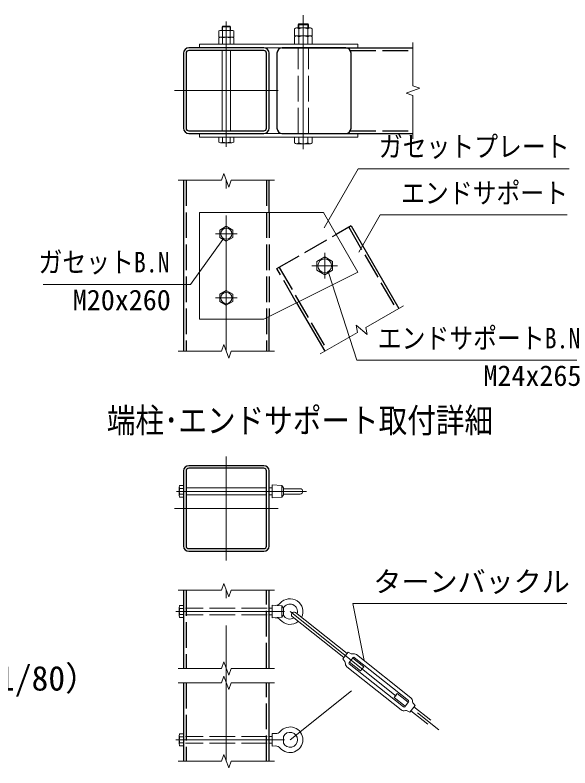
# Model space of a CAD drawing. Units: millimetres, scale not verified. Extents: x -16800 to 16800, y -11880 to 11880.
# Drawn here: x 4346 to 9535, y -6119 to 927 of the extents above; entities that cross this region are included whole.
import ezdxf
from ezdxf.enums import TextEntityAlignment as Align

# ---------------------------------------------------------------- set-up
doc = ezdxf.new("R2010")
doc.units = ezdxf.units.MM
doc.header["$LTSCALE"] = 40
doc.linetypes.add('DASHED', pattern=[7.5, 6, -1.5])
doc.linetypes.add('USER1', pattern=[50.8, 31.75, -6.35, 6.35, -6.35])
for name, color, linetype, lineweight in [('0-0_D-TTL-TXT', 7, 'Continuous', 13), ('0-1_D-STR1', 1, 'Continuous', 25), ('0-2_D-BMK', 2, 'USER1', 13), ('0-3_D-STR3', 3, 'Continuous', 13), ('0-5_D-STR-DIM', 7, 'Continuous', 13), ('0-6_D-STR-TXT', 7, 'Continuous', 13)]:
    doc.layers.add(name, color=color, linetype=linetype, lineweight=lineweight)
doc.styles.add('ＭＳ ゴシック', font='')
doc.styles.get('ＭＳ ゴシック').set_extended_font_data('MS Gothic')

msp = doc.modelspace()

# ---------------------------------------------------------------- linework, layer by layer
at = {"layer": '0-1_D-STR1'}
for p, q in [((5921.38, 571.33), (5921.38, -132.67)), ((5945.38, 571.33), (5945.38, -132.67)), ((6673.38, 619.33), (5969.38, 619.33)), ((6673.38, 595.33), (5969.38, 595.33)), ((6697.38, -132.67), (6697.38, 571.33)), ((6721.38, -132.67), (6721.38, 571.33)), ((6794.97, 571.33), (6794.97, -132.67)), ((6841.38, 619.33), (8066.52, 619.33)), ((7439.79, 619.33), (6842.97, 619.33)), ((7487.79, -132.67), (7487.79, 571.33)), ((5969.38, -156.67), (6673.38, -156.67)), ((5969.38, -180.67), (6673.38, -180.67)), ((6841.38, -180.67), (8066.52, -180.67)), ((6842.97, -180.67), (7439.79, -180.67)), ((5921.38, -619.41), (5921.38, -2219.41)), ((6721.38, -919.41), (6721.38, -619.41)), ((7487.79, -1046.21), (7349.47, -1126.07)), ((7487.79, -1046.21), (7934.2, -1819.41)), ((6979.29, -1765.46), (7241.38, -2219.41)), ((6721.38, -2219.41), (6721.38, -1894.41)), ((6673.38, -3290.4), (5969.38, -3290.4)), ((5921.38, -3338.4), (5921.38, -4042.4)), ((5945.38, -3338.4), (5945.38, -4042.4)), ((6673.38, -3314.4), (5969.38, -3314.4)), ((6697.38, -4042.4), (6697.38, -3338.4)), ((6721.38, -4042.4), (6721.38, -3338.4)), ((5969.38, -4066.4), (6673.38, -4066.4)), ((5969.38, -4090.4), (6673.38, -4090.4)), ((5921.38, -4455.11), (5921.38, -5188.44)), ((6721.38, -5188.44), (6721.38, -4455.11)), ((5921.38, -5321.78), (5921.38, -6055.11)), ((6721.38, -6055.11), (6721.38, -5321.78))]:
    msp.add_line(p, q, dxfattribs=at)
at = {"layer": '0-1_D-STR1', "linetype": 'DASHED'}
for p, q in [((7481.36, 595.33), (8066.52, 595.33)), ((7481.36, -156.67), (8066.52, -156.67)), ((5945.38, -619.41), (5945.38, -2219.41)), ((6697.38, -619.41), (6697.38, -2219.41)), ((6721.38, -919.41), (6721.38, -1894.41)), ((7467.01, -1058.21), (7913.42, -1831.41)), ((6815.76, -1434.21), (7262.17, -2207.41)), ((5945.38, -4455.11), (5945.38, -5188.44)), ((6697.38, -5188.44), (6697.38, -4455.11)), ((5945.38, -5321.78), (5945.38, -6055.11)), ((6697.38, -6055.11), (6697.38, -5321.78))]:
    msp.add_line(p, q, dxfattribs=at)
msp.add_lwpolyline([(6979.29, -1765.46), (6794.97, -1446.21), (7349.47, -1126.07)], dxfattribs=at)
at = {"layer": '0-1_D-STR1'}
for centre, radius, start, end in [((5969.38, 571.33), 48, 90, 180), ((5969.38, 571.33), 24, 90, 180), ((6673.38, 571.33), 48, 0, 90), ((6673.38, 571.33), 24, 0, 90), ((6842.97, 571.33), 48, 90, 180), ((7439.79, 571.33), 48, 0, 90), ((5969.38, -132.67), 48, 180, 270), ((5969.38, -132.67), 24, 180, 270), ((6673.38, -132.67), 24, 270, 0), ((6673.38, -132.67), 48, 270, 0), ((6842.97, -132.67), 48, 180, 270), ((7439.79, -132.67), 48, 270, 0), ((5969.38, -3338.4), 48, 90, 180), ((6673.38, -3338.4), 48, 0, 90), ((5969.38, -3338.4), 24, 90, 180), ((6673.38, -3338.4), 24, 0, 90), ((5969.38, -4042.4), 48, 180, 270), ((5969.38, -4042.4), 24, 180, 270), ((6673.38, -4042.4), 24, 270, 0), ((6673.38, -4042.4), 48, 270, 0)]:
    msp.add_arc(centre, radius, start, end, dxfattribs=at)
at = {"layer": '0-2_D-BMK'}
for p, q in [((7041.38, -329.16), (7041.38, 926.84)), ((6321.38, -307.57), (6321.38, 867.76)), ((5835.89, 219.33), (6806.88, 219.33)), ((6321.38, -2219.41), (6321.38, -619.41)), ((6321.38, -1207.51), (6321.38, -1031.31)), ((6421.38, -1119.41), (6221.38, -1119.41)), ((6409.48, -1119.41), (6233.28, -1119.41)), ((7241.38, -1299.41), (7241.38, -1539.41)), ((7241.38, -1521.8), (7241.38, -1317.03)), ((7121.38, -1419.41), (7361.38, -1419.41)), ((7343.77, -1419.41), (7139, -1419.41)), ((6321.38, -1631.31), (6321.38, -1807.51)), ((6421.38, -1719.41), (6221.38, -1719.41)), ((6409.48, -1719.41), (6233.28, -1719.41)), ((6321.38, -3204.9), (6321.38, -4175.89)), ((5855.23, -3530.4), (7069.86, -3530.4)), ((5835.89, -3690.4), (6806.88, -3690.4)), ((6321.38, -6055.11), (6321.38, -4455.11)), ((5848.93, -4655.11), (6866.97, -4655.11)), ((6917.38, -4655.11), (8426.59, -5855.95)), ((6917.38, -5855.11), (7491.23, -5398.51)), ((5848.93, -5855.11), (6866.97, -5855.11))]:
    msp.add_line(p, q, dxfattribs=at)
at = {"layer": '0-3_D-STR3'}
for p, q in [((6252.18, 719.33), (6252.18, 777.73)), ((6268.46, 783.33), (6373.31, 783.33)), ((6281.38, 817.91), (6286.8, 823.33)), ((6281.38, 783.33), (6281.38, 817.91)), ((6281.38, 817.91), (6361.38, 817.91)), ((6286.78, 719.33), (6286.78, 777.73)), ((6286.8, 823.33), (6355.97, 823.33)), ((6286.8, 783.33), (6286.8, 823.33)), ((6355.97, 783.33), (6355.97, 823.33)), ((6361.38, 817.91), (6355.97, 823.33)), ((6355.98, 719.33), (6355.98, 777.73)), ((6361.38, 783.33), (6361.38, 817.91)), ((6390.58, 777.73), (6390.58, 719.33)), ((6958.18, 731.33), (6958.18, 799.33)), ((6978.61, 807.33), (7107.32, 807.33)), ((6993.38, 836.83), (6999.88, 843.33)), ((6993.38, 807.33), (6993.38, 836.83)), ((6993.38, 836.83), (7089.38, 836.83)), ((6999.78, 731.33), (6999.78, 799.33)), ((6999.88, 843.33), (7082.89, 843.33)), ((6999.88, 807.33), (6999.88, 843.33)), ((7082.89, 807.33), (7082.89, 843.33)), ((7082.89, 843.33), (7089.38, 836.83)), ((7082.98, 731.33), (7082.98, 799.33)), ((7089.38, 807.33), (7089.38, 836.83)), ((7124.58, 799.33), (7124.58, 731.33)), ((6252.18, 719.33), (6390.58, 719.33)), ((6252.18, 655.33), (6252.18, 713.73)), ((6268.46, 719.33), (6373.31, 719.33)), ((6286.78, 655.33), (6286.78, 713.73)), ((6355.98, 655.33), (6355.98, 713.73)), ((6390.58, 713.73), (6390.58, 655.33)), ((6958.18, 731.33), (7124.58, 731.33)), ((6958.18, 655.33), (6958.18, 723.33)), ((6978.61, 731.33), (7107.32, 731.33)), ((6999.78, 655.33), (6999.78, 723.33)), ((7082.98, 655.33), (7082.98, 723.33)), ((7124.58, 723.33), (7124.58, 655.33)), ((6071.38, 655.33), (7551.38, 655.33)), ((6071.38, 655.33), (6071.38, 619.33)), ((6252.18, 655.33), (6390.58, 655.33)), ((6958.18, 655.33), (7124.58, 655.33)), ((7551.38, 655.33), (7551.38, 619.33)), ((6071.38, 619.33), (7551.38, 619.33)), ((6281.38, -156.67), (6281.38, 595.33)), ((6361.38, -156.67), (6361.38, 595.33)), ((6071.38, -180.67), (7551.38, -180.67)), ((6071.38, -216.67), (6071.38, -180.67)), ((7551.38, -216.67), (7551.38, -180.67)), ((6071.38, -216.67), (7551.38, -216.67)), ((6252.18, -216.67), (6390.58, -216.67)), ((6252.18, -263.07), (6252.18, -216.67)), ((6268.46, -268.67), (6373.31, -268.67)), ((6286.78, -263.07), (6286.78, -216.67)), ((6355.98, -263.07), (6355.98, -216.67)), ((6390.58, -263.07), (6390.58, -216.67)), ((6958.18, -216.67), (7124.58, -216.67)), ((6958.18, -268.67), (6958.18, -216.67)), ((6978.61, -276.67), (7107.32, -276.67)), ((6999.78, -268.67), (6999.78, -216.67)), ((7082.98, -268.67), (7082.98, -216.67)), ((7124.58, -268.67), (7124.58, -216.67)), ((7231.38, -919.41), (6071.38, -919.41)), ((5881.38, -3488.24), (5881.38, -3572.25)), ((5884.58, -3475), (5921.38, -3475)), ((5921.38, -3502.7), (5884.58, -3502.7)), ((5921.38, -3475), (5921.38, -3585.8)), ((5945.38, -3498.4), (6697.38, -3498.4)), ((6721.38, -3498.4), (6749.38, -3498.4)), ((6749.38, -3470.4), (6749.38, -3590.4)), ((6841.38, -3476.4), (6841.38, -3584.4)), ((6855.13, -3498.4), (6855.13, -3562.4)), ((6855.13, -3505.4), (7012.38, -3505.4)), ((5921.38, -3558.1), (5884.58, -3558.1)), ((5884.58, -3585.8), (5921.38, -3585.8)), ((5945.38, -3562.4), (6697.38, -3562.4)), ((6721.38, -3562.4), (6749.38, -3562.4)), ((6749.38, -3590.4), (6841.38, -3584.4)), ((6841.38, -3584.4), (6855.13, -3562.4)), ((6855.13, -3555.4), (7012.38, -3555.4)), ((5881.38, -4612.95), (5881.38, -4696.96)), ((5884.58, -4599.71), (5921.38, -4599.71)), ((5921.38, -4627.41), (5884.58, -4627.41)), ((5921.38, -4599.71), (5921.38, -4710.51)), ((6721.38, -4623.11), (6749.38, -4623.11)), ((6749.38, -4595.11), (6749.38, -4715.11)), ((6841.38, -4601.11), (6841.38, -4709.11)), ((6855.13, -4623.11), (6855.13, -4687.11)), ((5921.38, -4682.81), (5884.58, -4682.81)), ((5884.58, -4710.51), (5921.38, -4710.51)), ((6721.38, -4687.11), (6749.38, -4687.11)), ((6749.38, -4715.11), (6841.38, -4709.11)), ((6841.38, -4709.11), (6855.13, -4687.11)), ((6938.44, -4702.53), (7420.46, -5086.06)), ((6968.32, -4664.97), (7450.34, -5048.5)), ((7410.49, -5098.58), (7460.3, -5035.98)), ((7460.3, -5035.98), (7488.89, -5050.18)), ((7539.7, -5058.26), (8046.77, -5461.73)), ((7410.49, -5098.58), (7430.75, -5123.25)), ((7469.93, -5133.1), (7507.29, -5086.15)), ((7503.55, -5090.84), (7606.85, -5173.03)), ((7518.53, -5084.87), (8025.6, -5488.33)), ((7450.04, -5170.95), (7957.11, -5574.41)), ((7471.21, -5144.34), (7978.28, -5547.8)), ((7889.97, -5459.64), (7919.85, -5422.08)), ((7919.85, -5422.08), (8023.14, -5504.27)), ((7889.97, -5459.64), (7993.26, -5541.83)), ((7989.52, -5546.53), (8026.88, -5499.57)), ((8076.35, -5546.61), (8234.6, -5672.52)), ((8036.51, -5596.69), (8007.93, -5582.5)), ((8046.47, -5584.17), (8204.72, -5710.08)), ((5881.38, -5812.95), (5881.38, -5896.96)), ((5884.58, -5799.71), (5921.38, -5799.71)), ((5921.38, -5827.41), (5884.58, -5827.41)), ((5921.38, -5799.71), (5921.38, -5910.51)), ((6721.38, -5823.11), (6749.38, -5823.11)), ((6749.38, -5795.11), (6749.38, -5915.11)), ((6749.38, -5795.11), (6779.58, -5797.08)), ((6855.13, -5823.11), (6855.13, -5887.11)), ((5921.38, -5882.81), (5884.58, -5882.81)), ((5884.58, -5910.51), (5921.38, -5910.51)), ((6721.38, -5887.11), (6749.38, -5887.11)), ((6749.38, -5915.11), (6779.58, -5913.14))]:
    msp.add_line(p, q, dxfattribs=at)
at = {"layer": '0-3_D-STR3', "linetype": 'DASHED'}
for p, q in [((6993.38, -180.67), (6993.38, 619.33)), ((7089.38, -180.67), (7089.38, 619.33)), ((6703.38, -4623.11), (5939.38, -4623.11)), ((6703.38, -4687.11), (5939.38, -4687.11)), ((6703.38, -5823.11), (5939.38, -5823.11)), ((6703.38, -5887.11), (5939.38, -5887.11))]:
    msp.add_line(p, q, dxfattribs=at)
at = {"layer": '0-3_D-STR3'}
for points in [[(6671.38, -1919.41), (6071.38, -1919.41), (6071.38, -919.41)], [(7231.38, -919.41), (7551.38, -1479.41), (6671.38, -1919.41)], [(6749.38, -3470.4), (6841.38, -3476.4), (6855.13, -3498.4)], [(6749.38, -4595.11), (6841.38, -4601.11), (6855.13, -4623.11)], [(7473.67, -5128.4), (7576.96, -5210.59), (7606.85, -5173.03)], [(8036.51, -5596.69), (8086.32, -5534.09), (8066.07, -5509.43)]]:
    msp.add_lwpolyline(points, dxfattribs=at)
for points in [[(6381.31, -1084.81), (6321.38, -1050.21), (6261.45, -1084.81), (6261.45, -1154.01), (6321.38, -1188.61), (6381.31, -1154.01)], [(7169.33, -1461.01), (7241.38, -1502.61), (7313.44, -1461.01), (7313.44, -1377.81), (7241.38, -1336.21), (7169.33, -1377.81)], [(6381.31, -1684.81), (6321.38, -1650.21), (6261.45, -1684.81), (6261.45, -1754.01), (6321.38, -1788.61), (6381.31, -1754.01)]]:
    msp.add_lwpolyline(points, close=True, dxfattribs=at)
for centre, radius in [((6321.38, -1119.41), 52.42), ((7241.38, -1419.41), 64.36), ((6321.38, -1719.41), 52.42)]:
    msp.add_circle(centre, radius, dxfattribs=at)
for centre, radius, start, end in [((6269.48, 753.9), 29.45, 54.01973, 125.98027), ((6321.38, 673.64), 109.69, 71.61284, 108.38716), ((6373.28, 753.8), 29.52, 54.12648, 125.87352), ((6978.98, 776.29), 31.03, 47.91412, 132.08588), ((7041.38, 695.17), 112.16, 68.22895, 111.77105), ((7103.78, 777.07), 30.46, 46.94085, 133.05915), ((6269.48, 689.9), 29.45, 54.01973, 125.98027), ((6321.38, 609.64), 109.69, 71.61284, 108.38716), ((6373.28, 689.8), 29.52, 54.12648, 125.87352), ((6978.98, 700.29), 31.03, 47.91412, 132.08588), ((7041.38, 619.17), 112.16, 68.22895, 111.77105), ((7103.78, 701.07), 30.46, 46.94085, 133.05915), ((6269.48, -239.25), 29.45, 234.01973, 305.98027), ((6321.38, -158.98), 109.69, 251.61284, 288.38716), ((6373.28, -239.15), 29.52, 234.12648, 305.87352), ((6978.98, -245.64), 31.03, 227.91412, 312.08588), ((7041.38, -164.51), 112.16, 248.22895, 291.77105), ((7103.78, -246.41), 30.46, 226.94085, 313.05915), ((5912.9, -3488.85), 31.52, 153.93467, 206.06533), ((6002.87, -3530.4), 121.49, 166.82041, 193.17959), ((7012.38, -3530.4), 25, 270, 90), ((5912.94, -3571.95), 31.56, 153.96929, 206.03071), ((6783.22, -4541.2), 56, 266.2686, 319.66701), ((6917.38, -4655.11), 120, 333.02839, 139.66701), ((5912.9, -4613.56), 31.52, 153.93467, 206.06533), ((6002.87, -4655.11), 121.49, 166.82041, 193.17959), ((6917.38, -4655.11), 70, 341.54247, 152.79711), ((5912.94, -4696.66), 31.56, 153.96929, 206.03071), ((6783.22, -4769.02), 56, 40.33299, 93.7314), ((6917.38, -4655.11), 70, 207.20289, 301.44039), ((6953.38, -4683.75), 24, 51.49143, 231.49143), ((6917.38, -4655.11), 120, 220.33299, 309.95447), ((7496, -5035.85), 16, 243.59068, 287.61032), ((7513.55, -5091.13), 42, 51.49143, 107.61032), ((7418.38, -5133.4), 16, 355.37255, 39.39218), ((7476.19, -5138.08), 42, 175.37255, 231.49143), ((7476.19, -5138.08), 8, 141.49143, 231.49143), ((7513.55, -5091.13), 8, 51.49143, 141.49143), ((8020.62, -5494.59), 8, 321.49143, 51.49143), ((8020.62, -5494.59), 42, 355.37255, 51.49143), ((7983.26, -5541.54), 8, 231.49143, 321.49143), ((8078.43, -5499.27), 16, 175.37255, 219.39218), ((7983.26, -5541.54), 42, 231.49143, 287.61032), ((8000.81, -5596.83), 16, 63.59068, 107.61032), ((6917.38, -5855.11), 120, 220.33299, 139.66701), ((5912.9, -5813.56), 31.52, 153.93467, 206.06533), ((6002.87, -5855.11), 121.49, 166.82041, 193.17959), ((6783.22, -5741.2), 56, 266.2686, 319.66701), ((6917.38, -5855.11), 70, 207.20289, 152.79711), ((5912.94, -5896.66), 31.56, 153.96929, 206.03071), ((6783.22, -5969.02), 56, 40.33299, 93.7314)]:
    msp.add_arc(centre, radius, start, end, dxfattribs=at)
at = {"layer": '0-5_D-STR-DIM'}
for p, q in [((8066.52, 669.33), (8066.52, 265.5)), ((8003.09, 196.24), (8129.95, 242.41)), ((8129.95, 242.41), (8066.52, 265.5)), ((8066.52, 173.15), (8003.09, 196.24)), ((8066.52, 173.15), (8066.52, -230.67)), ((6298.3, -555.98), (6275.21, -619.41)), ((6344.47, -682.84), (6298.3, -555.98)), ((5871.38, -619.41), (6275.21, -619.41)), ((6367.56, -619.41), (6344.47, -682.84)), ((6367.56, -619.41), (6771.38, -619.41)), ((7627.78, -1996.33), (7977.51, -1794.41)), ((7198.08, -2244.41), (7547.81, -2042.5)), ((7536.09, -1976.03), (7547.81, -2042.5)), ((7639.5, -2062.8), (7536.09, -1976.03)), ((7627.78, -1996.33), (7639.5, -2062.8)), ((6298.3, -2155.98), (6275.21, -2219.41)), ((6344.47, -2282.84), (6298.3, -2155.98)), ((5871.38, -2219.41), (6275.21, -2219.41)), ((6367.56, -2219.41), (6344.47, -2282.84)), ((6367.56, -2219.41), (6771.38, -2219.41)), ((6298.3, -4391.68), (6275.21, -4455.11)), ((6344.47, -4518.54), (6298.3, -4391.68)), ((5871.38, -4455.11), (6275.21, -4455.11)), ((6367.56, -4455.11), (6344.47, -4518.54)), ((6367.56, -4455.11), (6771.38, -4455.11)), ((6298.3, -5125.01), (6275.21, -5188.44)), ((6344.47, -5251.87), (6298.3, -5125.01)), ((5871.38, -5188.44), (6275.21, -5188.44)), ((6367.56, -5188.44), (6344.47, -5251.87)), ((6367.56, -5188.44), (6771.38, -5188.44)), ((6298.3, -5258.35), (6275.21, -5321.78)), ((5871.38, -5321.78), (6275.21, -5321.78)), ((6367.56, -5321.78), (6771.38, -5321.78)), ((5871.38, -6055.11), (6275.21, -6055.11)), ((6298.3, -5991.68), (6275.21, -6055.11)), ((6344.47, -6118.54), (6298.3, -5991.68)), ((6367.56, -6055.11), (6344.47, -6118.54)), ((6367.56, -6055.11), (6771.38, -6055.11))]:
    msp.add_line(p, q, dxfattribs=at)
msp.add_lwpolyline([(6367.56, -5321.78), (6344.47, -5385.21), (6298.3, -5258.35)], dxfattribs=at)
at = {"layer": '0-6_D-STR-TXT'}
for points in [[(9529.09, -513.41), (7555.85, -513.41), (7237.35, -1065.07)], [(9510.03, -944.04), (7761.15, -944.04), (7560.44, -1291.69)], [(4607.5, -1594.32), (5987.84, -1594.32), (6290.25, -1172.94)], [(9608.52, -2302.54), (7542.89, -2302.54), (7278.03, -1483.72)], [(9504.74, -4579.5), (7504.09, -4579.5), (7609.55, -5112.19)]]:
    msp.add_lwpolyline(points, dxfattribs=at)

# ---------------------------------------------------------------- texts
at = {"layer": '0-0_D-TTL-TXT', "style": 'ＭＳ ゴシック', "width": 0.85}
msp.add_text('端柱･エンドサポート取付詳細', height=230.8, dxfattribs=at).set_placement((5203.83, -3050.99), align=Align.BOTTOM_LEFT)
at = {"layer": '0-0_D-TTL-TXT', "style": 'ＭＳ ゴシック'}
msp.add_text('（S=1/80）', height=230.8, dxfattribs=at).set_placement((3556.9, -5463.92), align=Align.BOTTOM_LEFT)
at = {"layer": '0-6_D-STR-TXT', "style": 'ＭＳ ゴシック', "width": 0.85}
for s, p in [('ガセットプレート', (7747.36, -457.48)), ('エンドサポート', (7955.71, -892.18)), ('ガセットB.N', (4564.91, -1539.41)), ('エンドサポートB.N', (7737.45, -2250.68))]:
    msp.add_text(s, height=192.4, dxfattribs=at).set_placement(p, align=Align.BOTTOM_LEFT)
at = {"layer": '0-6_D-STR-TXT', "style": 'ＭＳ ゴシック'}
for s, p in [('M20x260', (4885.74, -1892.96)), ('M24x265', (8726.5, -2601.18)), ('ターンバックル', (7696.62, -4529.67))]:
    msp.add_text(s, height=192.4, dxfattribs=at).set_placement(p, align=Align.BOTTOM_LEFT)

doc.saveas('drawing.dxf')
